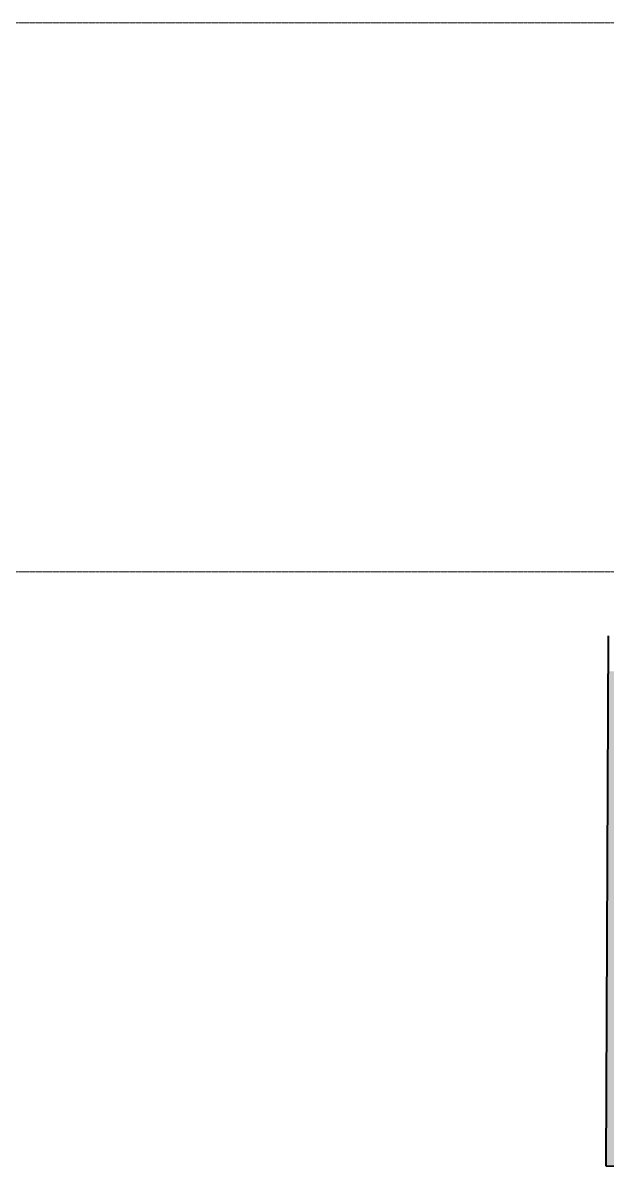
# Model space of a CAD drawing. Header units: millimetres. Extents: x 749182 to 2267578, y 70462 to 311449.
# Drawn here: x 1995446 to 2002362, y 239893 to 253428 of the extents above; entities that cross this region are included whole.
import ezdxf

# ---------------------------------------------------------------- set-up
doc = ezdxf.new("R2010")
doc.units = ezdxf.units.MM
doc.linetypes.add('ADSK_Линия сетки', pattern=[25, 20, -2.5, 0, -2.5])
doc.linetypes.add('осеваяX2', pattern=[4, 2.5, -0.5, 0.5, -0.5])
doc.layers.add('Оси', color=165, linetype='осеваяX2', lineweight=13)
doc.layers.add('Стены наружные', color=7, linetype='Continuous', lineweight=18)

msp = doc.modelspace()

# ---------------------------------------------------------------- hatches: boundary and pattern name
at = {"layer": 'Стены наружные'}
msp.add_hatch(color=0, dxfattribs=at).paths.add_polyline_path([(2002763.8103, 239892.5003), (2002789.6576, 245752.9647), (2002370.6432, 245750.6235), (2002344.8144, 239894.3482), (2002710.556, 239892.7351)])

# ---------------------------------------------------------------- linework, layer by layer
at = {"layer": 'Оси', "linetype": 'ADSK_Линия сетки'}
for p, q in [((1947108.8213, 253428.4045), (2015336.7643, 253428.4045)), ((1947108.8213, 246928.4045), (2015336.7643, 246928.4045))]:
    msp.add_line(p, q, dxfattribs=at)
at = {"layer": 'Стены наружные', "color": 0, "lineweight": 40}
for p, q in [((2002372.4913, 246169.6404), (2002344.8144, 239894.3482)), ((2002344.8144, 239894.3482), (2002763.8103, 239892.5003))]:
    msp.add_line(p, q, dxfattribs=at)

doc.saveas('drawing.dxf')
